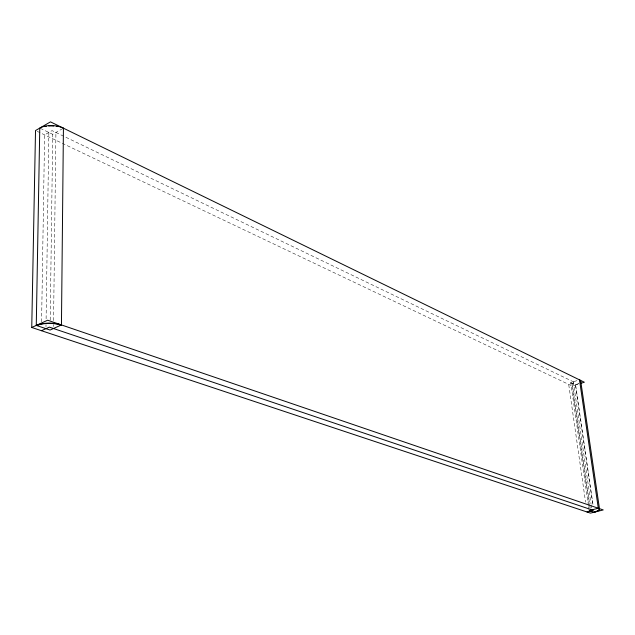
<?xml version="1.0" encoding="UTF-8"?>
<svg xmlns="http://www.w3.org/2000/svg" width="635" height="635" viewBox="0 0 635 635"><rect width="100%" height="100%" fill="white"/><g stroke="black" fill="none" stroke-linecap="round" stroke-linejoin="round"><path stroke-width="0.48" stroke-dasharray="3.17 2.38" d="M53.499 326.533L53.523 324.556M53.57 320.596L55.92 132.469M50.205 320.159L52.721 134.302L63 128.429M41.592 321.802L44.617 134.89L52.062 130.612L574.81 382.484L568.706 384.397L585.573 502.158M45.99 326.684L46.022 324.699M46.109 318.754L48.863 132.453M588.423 505.674L570.722 382.595L579.136 379.96M37.171 131.342L572.135 386.024L578.715 383.977M40.291 128.341L52.721 134.302M570.722 382.595L575.413 384.85A9.7 3.238 -7.9 0 0 578.707 383.421M592.963 504.388L575.612 384.945A10.104 3.373 -7.9 0 0 578.58 383.723M575.413 384.85L592.907 505.301M573.341 381.778L591.026 504M591.169 504.976L591.59 507.913M572.191 383.302L589.637 504.23M589.78 505.206L590.201 508.127M572.135 386.024L589.613 507.262M588.566 506.651L588.986 509.58"/><path stroke-width="0.95" d="M31.75 327.477L47.657 320.223L603.25 509.937L590.455 513.128L31.75 327.477L35.52 130.556L50.498 121.872L584.351 382.222L580.588 383.389M41.45 330.7L49.355 327.128L593.368 510.365L586.978 511.969M580.739 381.23L599.559 509.27M579.477 380.143A9.7 3.238 -7.9 0 1 580.342 381.286M45.172 126.532A16.026 8.247 4 0 1 46.315 126.301M48.712 126A16.026 8.247 4 0 1 53.753 126.024M56.261 126.341A16.026 8.247 4 0 1 57.491 126.579M594.098 512.215A10.501 2.548 -7 0 0 598.313 508.246L579.485 379.849A10.104 3.373 -7.9 0 1 580.739 381.492M63.429 128.183L61.452 324.93A17.74 6.834 1.1 0 0 36.266 325.422L39.767 128.095A16.693 8.588 4 0 1 63.429 128.183M61 325.136L50.078 330.041L36.822 325.604A17.034 6.556 1.1 0 1 61 325.136M597.948 508.341L589.129 510.556L593.9 512.151A10.081 2.453 -7 0 0 597.948 508.341"/></g></svg>
